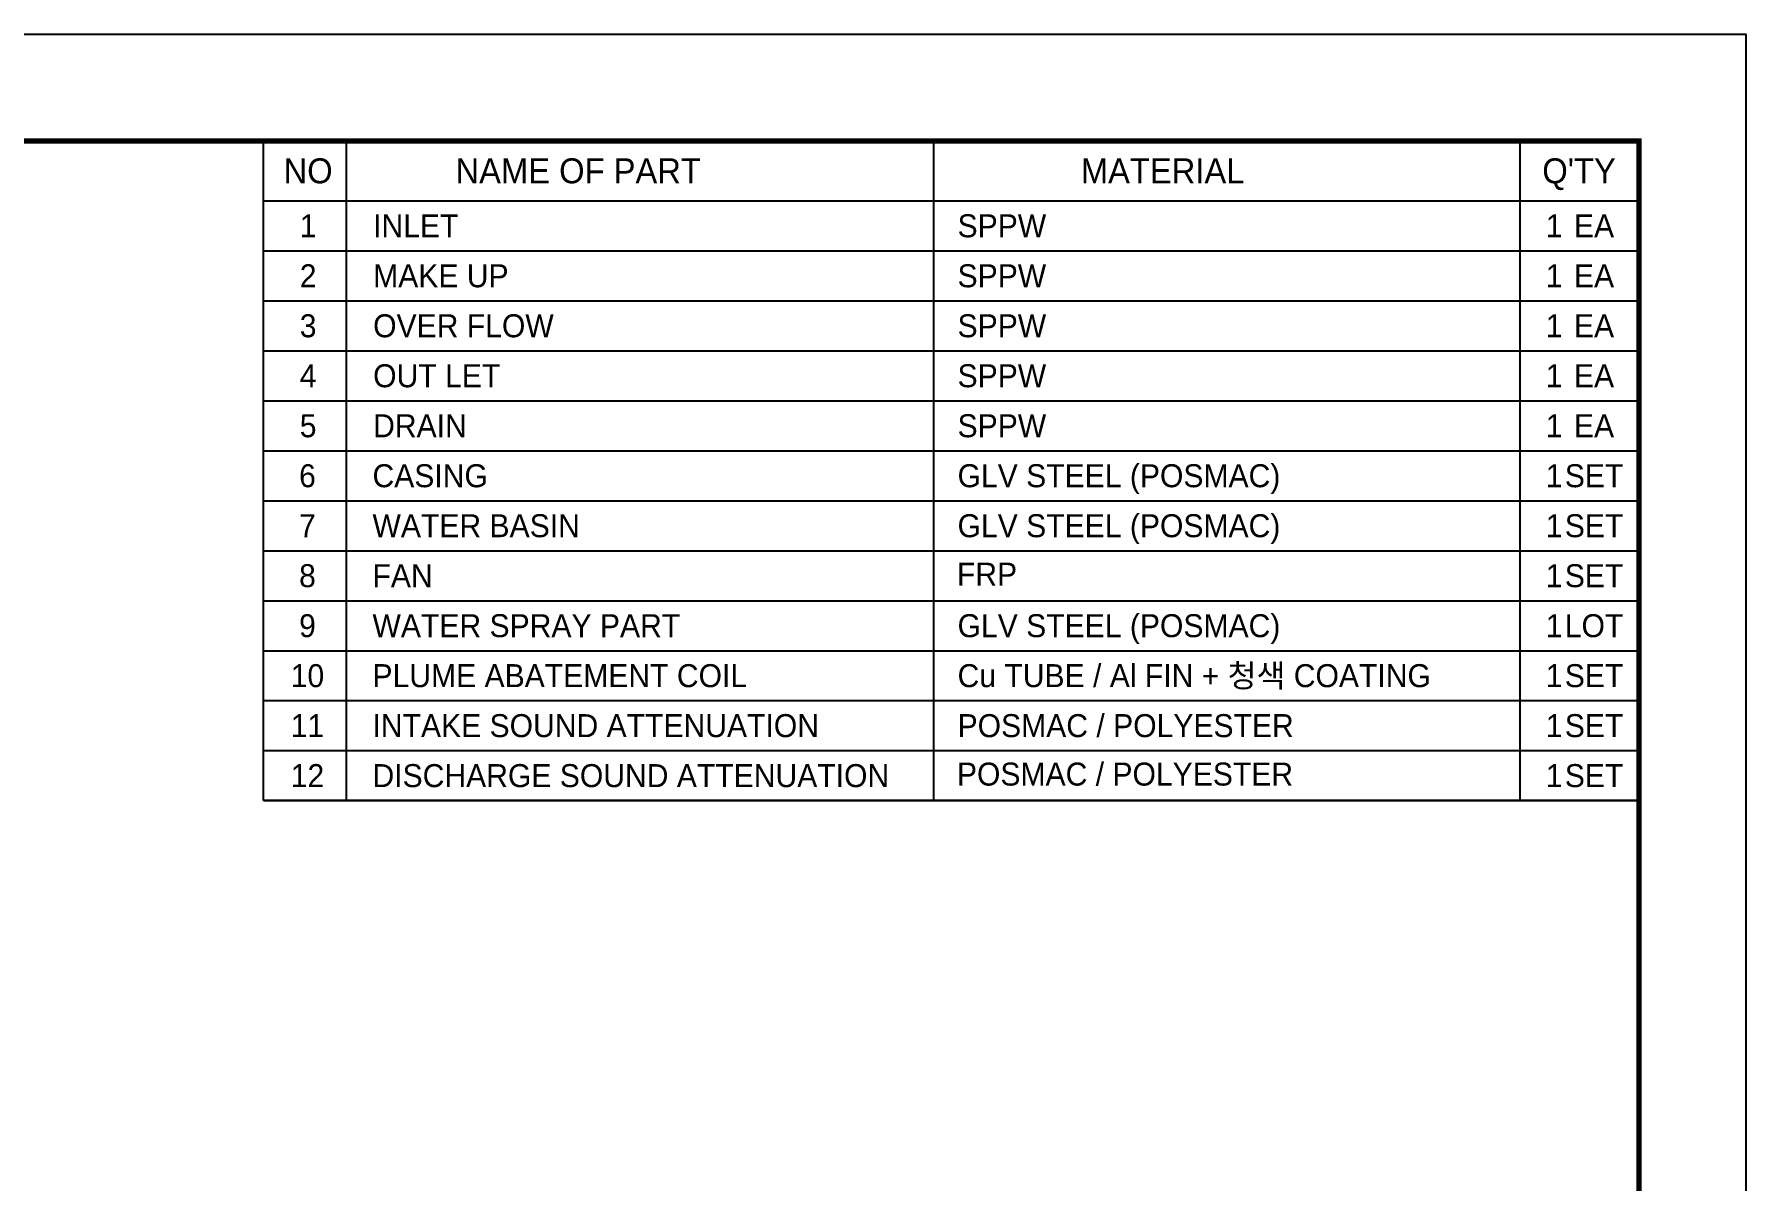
# Model space of a CAD drawing. Header units: millimetres. Extents: x 4398 to 33805, y 3079 to 23874.
# Drawn here: x 22574 to 33805, y 16345 to 23874 of the extents above; entities that cross this region are included whole.
import ezdxf
from ezdxf.enums import TextEntityAlignment as Align

# ---------------------------------------------------------------- set-up
doc = ezdxf.new("R2010")
doc.units = ezdxf.units.MM
for name, color, linetype in [('냉각탑_box', 1, 'Continuous'), ('냉각탑_form', 1, 'Continuous'), ('냉각탑_text', 3, 'Continuous')]:
    doc.layers.add(name, color=color, linetype=linetype)
doc.styles.add('돋움', font='Dotum.ttf')

# ---------------------------------------------------------------- blocks, each defined once
blk = doc.blocks.new('냉각탑form')
at = {"layer": 'Defpoints'}
blk.add_lwpolyline([(0, 297.07), (420.1, 297.07), (420.1, 0), (0, 0)], close=True, dxfattribs=at)
at = {"layer": '냉각탑_form', "const_width": 0.5}
blk.add_lwpolyline([(10, 287.07), (10, 10), (410.1, 10), (410.1, 287.07)], close=True, dxfattribs=at)

msp = doc.modelspace()

# ---------------------------------------------------------------- linework, layer by layer
at = {"layer": '냉각탑_box'}
for p, q in [((24621, 23174.2), (24621, 18841.8)), ((28475, 23174.2), (28475, 18841.8)), ((32323.1, 23174.2), (32323.1, 18841.8)), ((24079.3, 22780.3), (33105, 22780.3)), ((24079.3, 22452.1), (33105, 22452.1)), ((24079.3, 22123.9), (33105, 22123.9)), ((24079.3, 21795.7), (33105, 21795.7)), ((24079.3, 21467.5), (33105, 21467.5)), ((24079.3, 21139.2), (33105, 21139.2)), ((24079.3, 20811), (33105, 20811)), ((24079.3, 20482.8), (33105, 20482.8)), ((24079.3, 20154.6), (33105, 20154.6)), ((24079.3, 19826.4), (33105, 19826.4)), ((24079.3, 19498.2), (33105, 19498.2)), ((24079.3, 19170), (33105, 19170)), ((24079.3, 18841.8), (33105, 18841.8))]:
    msp.add_line(p, q, dxfattribs=at)
msp.add_lwpolyline([(24079.3, 18841.8), (24079.3, 23174.2), (33105, 23174.2), (33105, 18841.8)], close=True, dxfattribs=at)

# ---------------------------------------------------------------- block references
at = {"layer": '냉각탑_form', "xscale": 70.00000000000001, "yscale": 70.00000000000001, "zscale": 70.00000000000001}
msp.add_blockref('냉각탑form', (4397.9, 3079.2), dxfattribs=at)

# ---------------------------------------------------------------- texts
at = {"layer": '냉각탑_text', "style": '돋움'}
for s, height, p in [('NO', 164.11, (24371.3, 22977.2)), ('NAME OF PART', 164.106, (26143.7, 22977.2)), ('MATERIAL', 164.11, (29978.7, 22977.2)), ("Q'TY", 164.11, (32711.1, 22977.2)), ('1', 151, (24371.3, 22616.2)), ('1', 151, (32547, 22616.2)), ('EA', 150.98, (32809.6, 22616.2)), ('2', 151, (24371.3, 22288)), ('1', 151, (32547, 22288)), ('EA', 150.98, (32809.6, 22288)), ('3', 151, (24371.3, 21959.8)), ('1', 151, (32547, 21959.8)), ('EA', 150.98, (32809.6, 21959.8)), ('4', 151, (24371.3, 21631.6)), ('1', 151, (32547, 21631.6)), ('EA', 150.98, (32809.6, 21631.6)), ('5', 151, (24371.3, 21303.3)), ('1', 151, (32547, 21303.3)), ('EA', 150.98, (32809.6, 21303.3)), ('6', 151, (24367, 20975.1)), ('1', 151, (32547, 20975.1)), ('SET', 150.98, (32809.6, 20975.1)), ('7', 151, (24367, 20646.9)), ('1', 151, (32547, 20646.9)), ('SET', 150.98, (32809.6, 20646.9)), ('8', 151, (24367, 20318.7)), ('1', 151, (32547, 20318.7)), ('SET', 150.98, (32809.6, 20318.7)), ('9', 151, (24367, 19990.5)), ('1', 151, (32547, 19990.5)), ('LOT', 150.98, (32809.6, 19990.5)), ('10', 150.98, (24367, 19662.3)), ('1', 151, (32547, 19662.3)), ('SET', 150.98, (32809.6, 19662.3)), ('11', 150.98, (24367, 19334.1)), ('1', 151, (32547, 19334.1)), ('SET', 150.98, (32809.6, 19334.1)), ('12', 150.98, (24367, 19005.9)), ('1', 151, (32547, 19005.9)), ('SET', 150.98, (32809.6, 19005.9))]:
    msp.add_text(s, height=height, dxfattribs=at).set_placement(p, align=Align.MIDDLE_CENTER)
for s, height, p in [('INLET ', 150.98, (24798, 22616.2)), ('SPPW', 150.98, (28633, 22616.2)), ('MAKE UP', 150.98, (24798, 22288)), ('SPPW', 150.98, (28633, 22288)), ('OVER FLOW', 150.98, (24798, 21959.8)), ('SPPW', 150.98, (28633, 21959.8)), ('OUT LET ', 150.98, (24798, 21631.6)), ('SPPW', 150.98, (28633, 21631.6)), ('DRAIN', 150.98, (24798, 21303.3)), ('SPPW', 150.98, (28633, 21303.3)), ('CASING', 150.98, (24793.7, 20975.1)), ('GLV STEEL (POSMAC)', 150.977, (28633, 20975.1)), ('WATER BASIN', 150.977, (24793.7, 20646.9)), ('GLV STEEL (POSMAC)', 150.977, (28633, 20646.9)), ('FAN', 150.98, (24793.7, 20318.7)), ('FRP', 150.98, (28628.7, 20328.8)), ('WATER SPRAY PART', 150.977, (24793.7, 19990.5)), ('GLV STEEL (POSMAC)', 150.977, (28633, 19990.5)), ('PLUME ABATEMENT COIL', 150.977, (24793.7, 19662.3)), ('Cu TUBE / Al FIN + 청색 COATING', 150.977, (28633, 19662.3)), ('INTAKE SOUND ATTENUATION', 150.977, (24793.7, 19334.1)), ('POSMAC / POLYESTER', 150.977, (28633, 19334.1)), ('POSMAC / POLYESTER', 150.977, (28628.7, 19016)), ('DISCHARGE SOUND ATTENUATION', 150.977, (24793.7, 19005.9))]:
    msp.add_text(s, height=height, dxfattribs=at).set_placement(p, align=Align.MIDDLE_LEFT)

doc.saveas('drawing.dxf')
